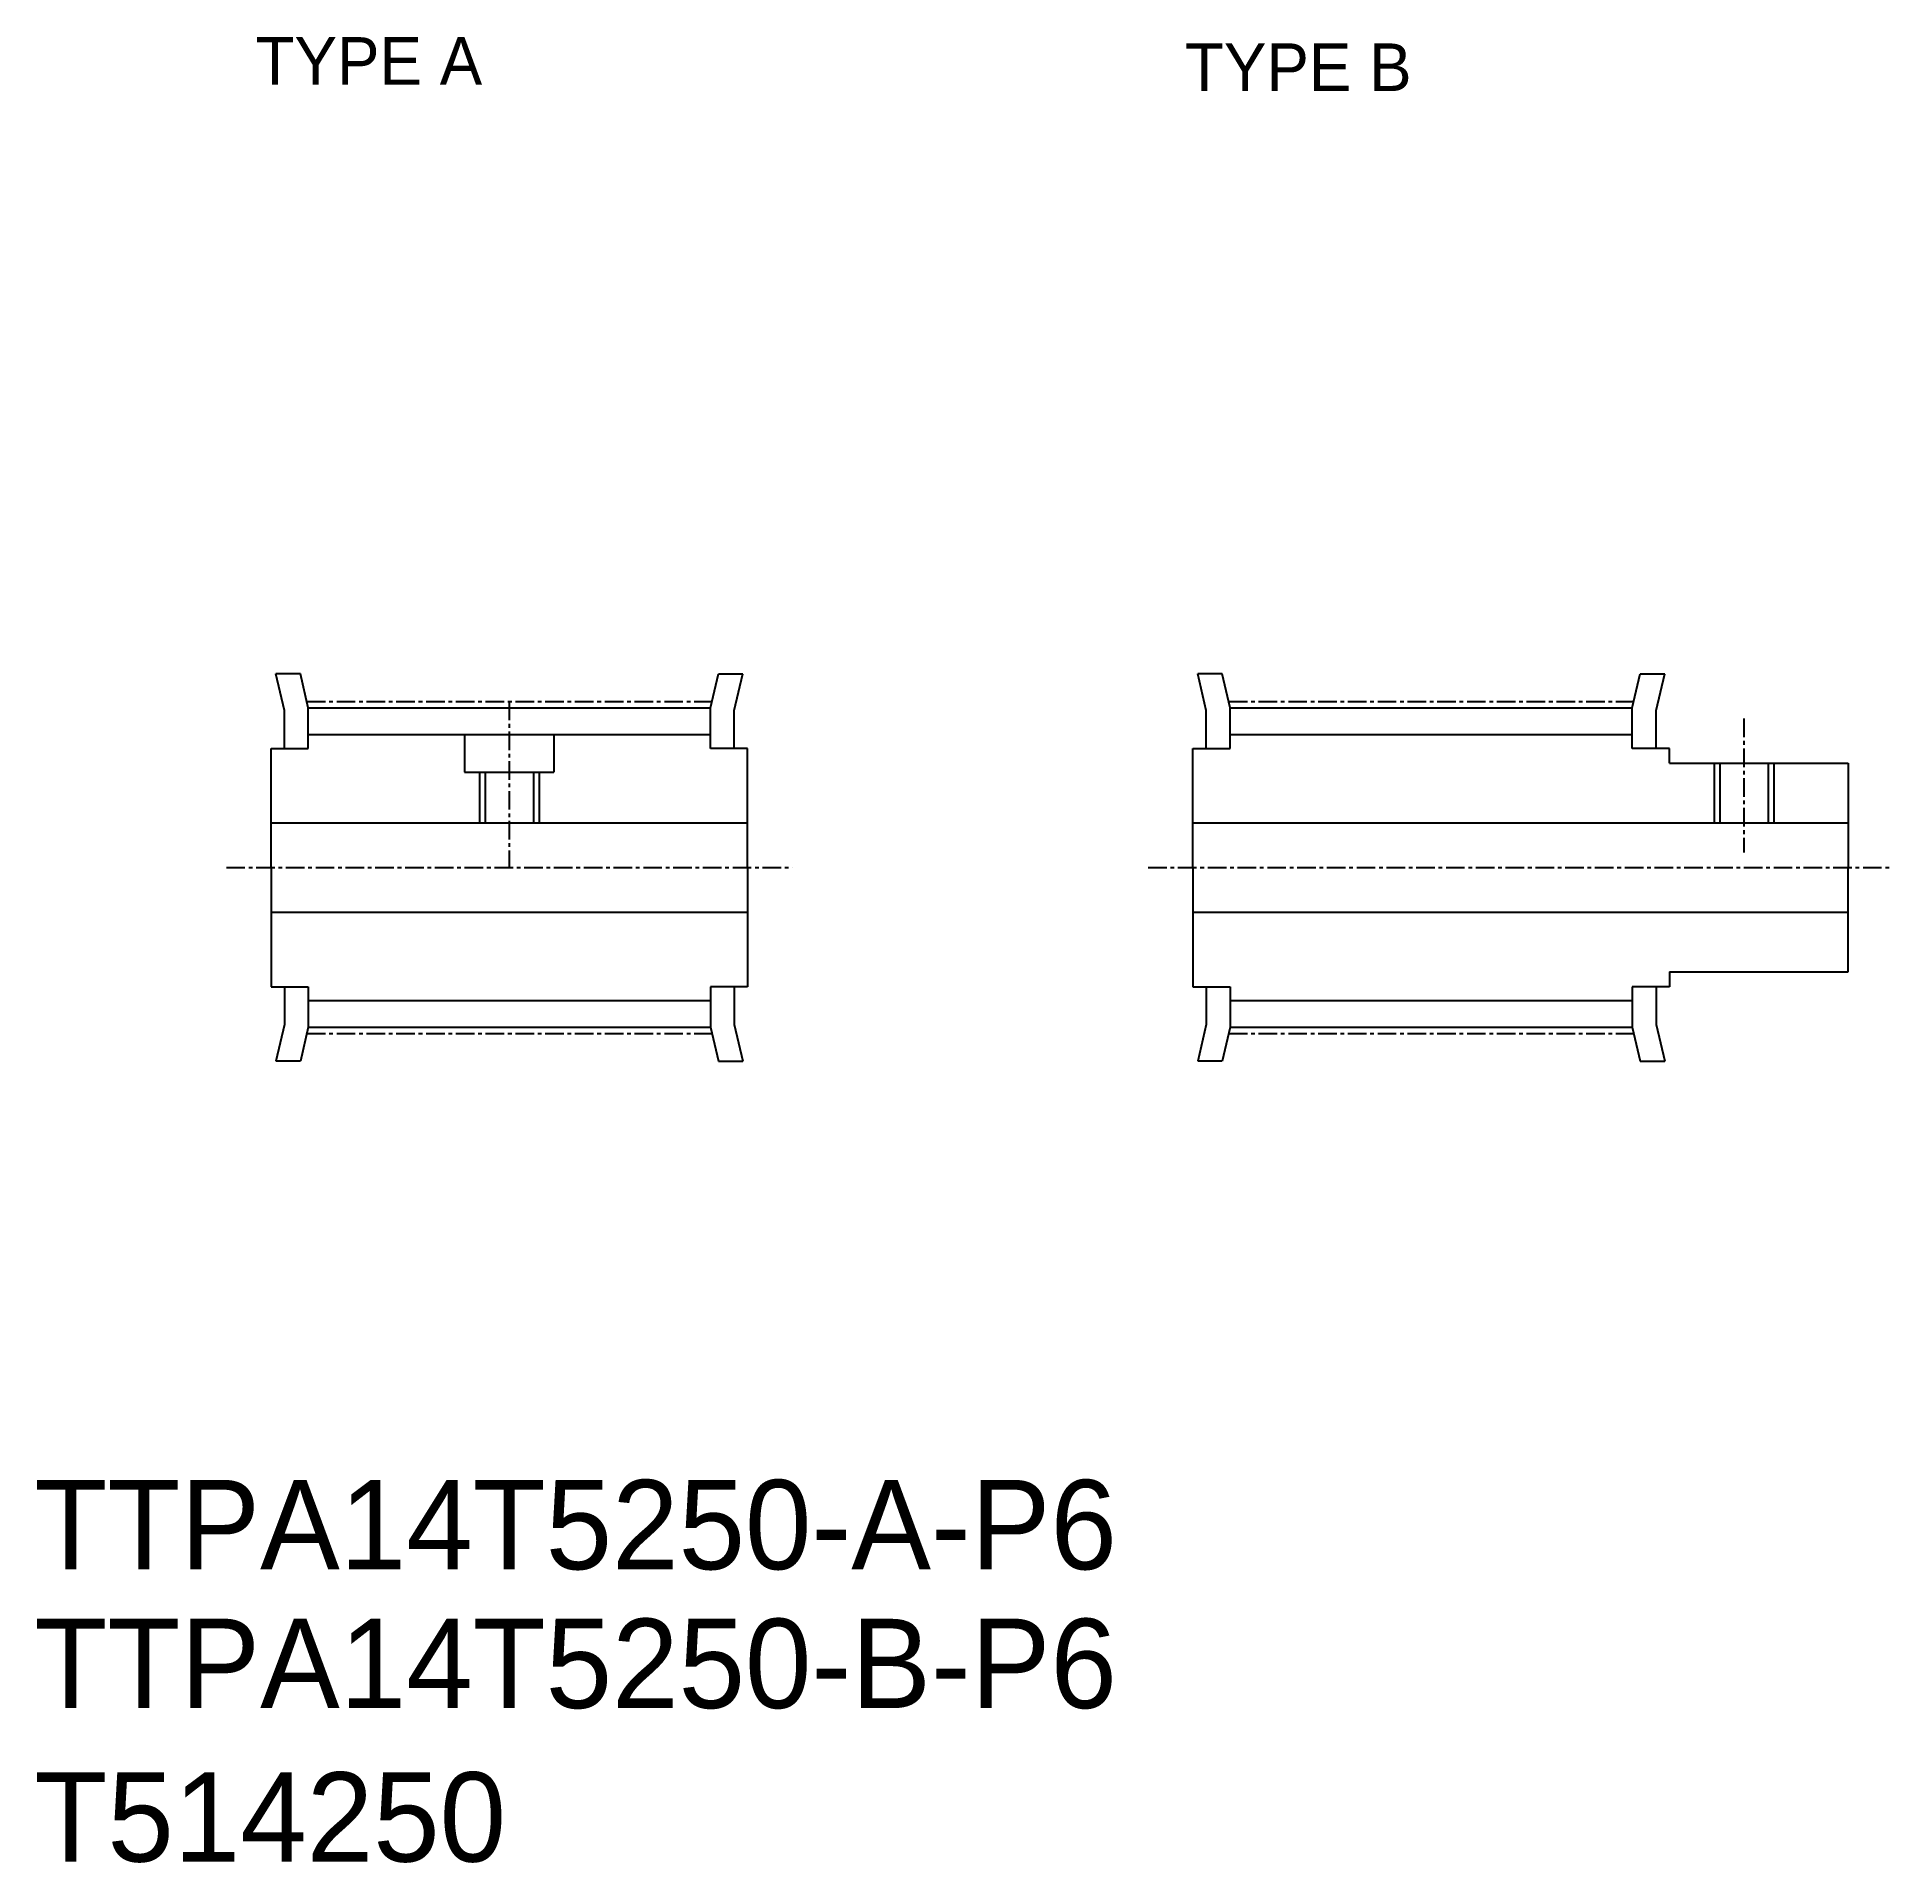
# Model space of a CAD drawing. Extents: x -286 to -161, y -61 to 62.
import ezdxf

# ---------------------------------------------------------------- set-up
doc = ezdxf.new("R2010")
doc.units = 0
doc.linetypes.add('CENTER', pattern=[2, 1.25, -0.25, 0.25, -0.25])
doc.linetypes.add('DASHED', pattern=[19.05, 12.7, -6.35])
doc.layers.get('0').update_dxf_attribs({"linetype": 'CONTINUOUS'})
doc.layers.add('CENTER', color=1, linetype='CENTER')

msp = doc.modelspace()

# ---------------------------------------------------------------- linework, layer by layer
for p, q in [((-269.2, 16.48), (-269.77, 18.94)), ((-268.13, 18.94), (-269.77, 18.94)), ((-267.6, 16.67), (-268.13, 18.94)), ((-240.6, 16.67), (-240.06, 18.94)), ((-240.06, 18.94), (-238.42, 18.94)), ((-239, 16.48), (-238.42, 18.94)), ((-207.3, 16.48), (-207.87, 18.94)), ((-206.23, 18.94), (-207.87, 18.94)), ((-205.7, 16.67), (-206.23, 18.94)), ((-178.7, 16.67), (-178.16, 18.94)), ((-178.16, 18.94), (-176.52, 18.94)), ((-177.1, 16.48), (-176.52, 18.94)), ((-269.2, 13.94), (-269.2, 16.48)), ((-267.6, 16.67), (-240.6, 16.67)), ((-267.6, 13.94), (-267.6, 16.67)), ((-240.6, 13.94), (-240.6, 16.67)), ((-239, 13.94), (-239, 16.48)), ((-207.3, 13.94), (-207.3, 16.48)), ((-205.7, 16.67), (-178.7, 16.67)), ((-205.7, 13.94), (-205.7, 16.67)), ((-178.7, 13.94), (-178.7, 16.67)), ((-177.1, 13.94), (-177.1, 16.48)), ((-270.1, 5.94), (-270.1, 13.94)), ((-270.1, 13.94), (-267.6, 13.94)), ((-267.6, 14.87), (-240.6, 14.87)), ((-238.1, 13.94), (-240.6, 13.94)), ((-238.1, 5.94), (-238.1, 13.94)), ((-208.2, 5.94), (-208.2, 13.94)), ((-208.2, 13.94), (-205.7, 13.94)), ((-205.7, 14.87), (-178.7, 14.87)), ((-176.2, 13.94), (-178.7, 13.94)), ((-176.2, 12.94), (-176.2, 13.94)), ((-176.2, 12.94), (-164.2, 12.94)), ((-164.2, 12.94), (-164.2, 5.94)), ((-270.1, 8.94), (-238.1, 8.94)), ((-208.2, 8.94), (-164.2, 8.94)), ((-270.1, 5.94), (-270.1, -2.06)), ((-238.1, 5.94), (-238.1, -2.06)), ((-208.2, 5.94), (-208.2, -2.06)), ((-164.2, -1.06), (-164.2, 5.94)), ((-270.1, 2.94), (-238.1, 2.94)), ((-208.2, 2.94), (-164.2, 2.94)), ((-176.2, -1.06), (-164.2, -1.06)), ((-176.2, -1.06), (-176.2, -2.06)), ((-270.1, -2.06), (-267.6, -2.06)), ((-269.2, -2.06), (-269.2, -4.6)), ((-267.6, -2.06), (-267.6, -4.78)), ((-240.6, -2.06), (-240.6, -4.78)), ((-238.1, -2.06), (-240.6, -2.06)), ((-239, -2.06), (-239, -4.6)), ((-208.2, -2.06), (-205.7, -2.06)), ((-207.3, -2.06), (-207.3, -4.6)), ((-205.7, -2.06), (-205.7, -4.78)), ((-178.7, -2.06), (-178.7, -4.78)), ((-176.2, -2.06), (-178.7, -2.06)), ((-177.1, -2.06), (-177.1, -4.6)), ((-267.6, -2.98), (-240.6, -2.98)), ((-205.7, -2.98), (-178.7, -2.98)), ((-269.2, -4.6), (-269.77, -7.06)), ((-267.6, -4.78), (-268.13, -7.06)), ((-267.6, -4.78), (-240.6, -4.78)), ((-240.6, -4.78), (-240.06, -7.06)), ((-239, -4.6), (-238.42, -7.06)), ((-207.3, -4.6), (-207.87, -7.06)), ((-205.7, -4.78), (-206.23, -7.06)), ((-205.7, -4.78), (-178.7, -4.78)), ((-178.7, -4.78), (-178.16, -7.06)), ((-177.1, -4.6), (-176.52, -7.06)), ((-268.13, -7.06), (-269.77, -7.06)), ((-240.06, -7.06), (-238.42, -7.06)), ((-206.23, -7.06), (-207.87, -7.06)), ((-178.16, -7.06), (-176.52, -7.06))]:
    msp.add_line(p, q)
at = {"color": 3, "linetype": 'DASHED'}
for p, q in [((-257.1, 14.87), (-257.1, 12.34)), ((-251.1, 14.87), (-251.1, 12.34)), ((-173.2, 12.94), (-173.2, 8.94)), ((-172.82, 12.94), (-172.82, 8.94)), ((-169.57, 12.94), (-169.57, 8.94)), ((-169.2, 12.94), (-169.2, 8.94)), ((-257.1, 12.34), (-251.1, 12.34)), ((-256.1, 12.34), (-256.1, 8.94)), ((-255.72, 12.34), (-255.72, 8.94)), ((-252.48, 12.34), (-252.48, 8.94)), ((-252.1, 12.34), (-252.1, 8.94))]:
    msp.add_line(p, q, dxfattribs=at)
at = {"layer": 'CENTER'}
for p, q in [((-267.69, 17.08), (-240.5, 17.08)), ((-254.1, 17.08), (-254.1, 5.94)), ((-205.79, 17.08), (-178.6, 17.08)), ((-171.2, 15.94), (-171.2, 6.94)), ((-273.1, 5.94), (-235.1, 5.94)), ((-211.2, 5.94), (-161.2, 5.94)), ((-267.69, -5.2), (-240.5, -5.2)), ((-205.79, -5.2), (-178.6, -5.2))]:
    msp.add_line(p, q, dxfattribs=at)

# ---------------------------------------------------------------- texts
for s, p in [('TYPE A', (-271.14, 58.5)), ('TYPE B', (-208.73, 58.08))]:
    msp.add_text(s, height=3.2).set_placement(p)
at = {"color": 7, "linetype": 'CONTINUOUS'}
for s, p in [('TTPA14T5250-A-P6', (-285.99, -41.18)), ('TTPA14T5250-B-P6', (-285.99, -50.5)), ('T514250', (-285.99, -60.81))]:
    msp.add_text(s, height=6, dxfattribs=at).set_placement(p)

doc.saveas('drawing.dxf')
